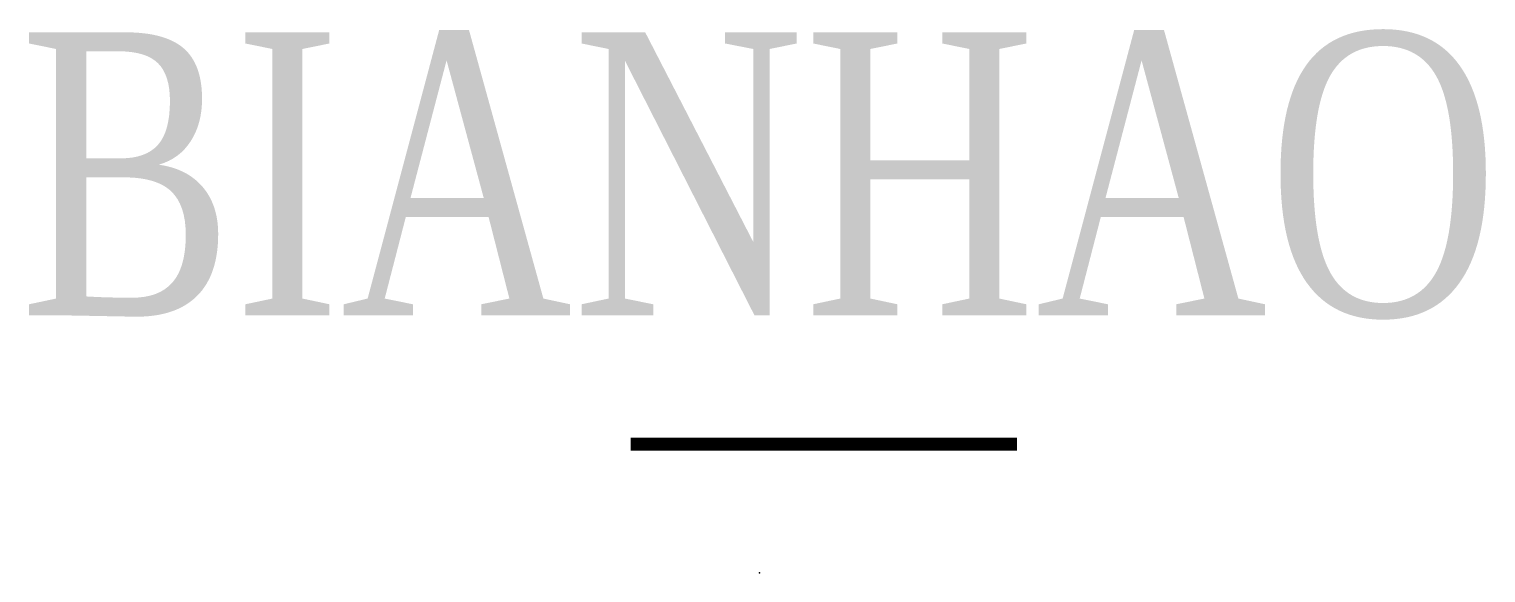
# Model space of a CAD drawing. Extents: x -5.7 to 5.6, y 0 to 4.2.
import ezdxf
from ezdxf.enums import TextEntityAlignment as Align

# ---------------------------------------------------------------- set-up
doc = ezdxf.new("R2010")
doc.units = 0
doc.header["$LTSCALE"] = 5
doc.header["$MEASUREMENT"] = 0
doc.layers.get('0').update_dxf_attribs({"linetype": 'CONTINUOUS'})
doc.styles.add('CHINESE', font='TIMES.TTF', dxfattribs={"width": 0.8})

msp = doc.modelspace()

# ---------------------------------------------------------------- linework, layer by layer
at = {"color": 1, "const_width": 0.1}
msp.add_lwpolyline([(-1, 1), (-0.8, 1)], dxfattribs=at)
at = {"color": 7, "const_width": 0.1}
msp.add_lwpolyline([(-0.8, 1), (2, 1)], dxfattribs=at)
at = {"color": 1}
msp.add_point((0, 0), dxfattribs=at)

# ---------------------------------------------------------------- texts
at = {"style": 'CHINESE', "width": 0.75}
msp.add_attdef('BIANHAO', text='111', height=2.2, dxfattribs=at).set_placement((0, 2), align=Align.CENTER)

doc.saveas('drawing.dxf')
